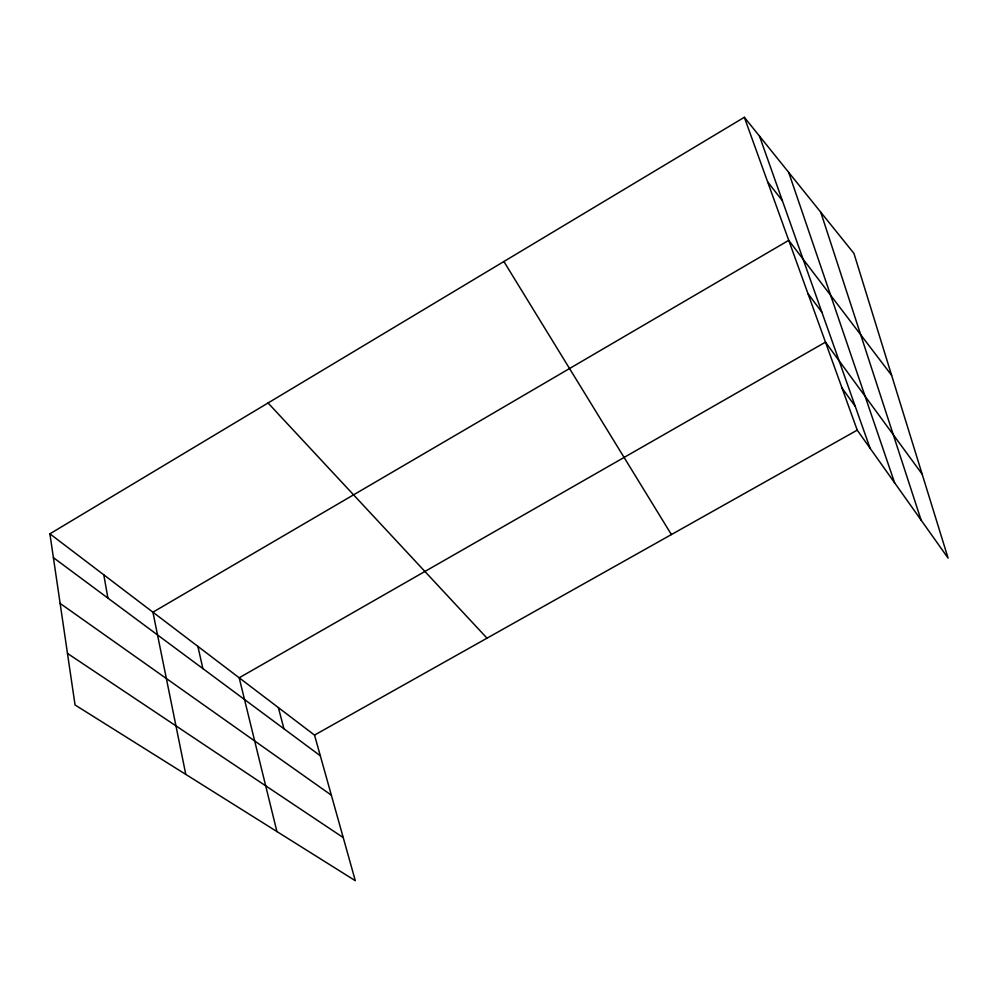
<?xml version="1.0" encoding="UTF-8"?>
<svg xmlns="http://www.w3.org/2000/svg" width="998" height="998" viewBox="0 0 998 998"><rect width="100%" height="100%" fill="white"/><g stroke="black" fill="none" stroke-linecap="round" stroke-linejoin="round"><path stroke-width="1.5" d="M49.9 533.83L314.52 735.089L355.313 880.71L75.05 704.962L49.9 533.83L744.333 117.29L853.964 253.43L948.1 558.119L857.232 430.15L744.333 117.29M314.52 735.089L857.232 430.15M67.477 653.416L343.237 837.596M60.13 603.416L331.348 795.169M53.405 557.645L320.321 755.785M268.05 402.98L487.012 638.171M767.637 181.873L782.395 200.735M891.626 375.323L788.744 240.343L152.919 612.186L185.79 774.398M807.943 293.549L821.903 312.274M922.152 474.137L825.471 342.152L239.183 677.792L276.908 831.546M842.025 388.022L855.249 406.386M503.89 261.513L671.405 534.566M759.49 136.102L870.094 448.264M788.694 172.38L894.62 482.807M820.755 212.187L921.104 520.108M278.367 707.594L283.956 728.802M197.878 646.38L202.881 668.61M103.792 574.823L107.909 598.114"/></g></svg>
